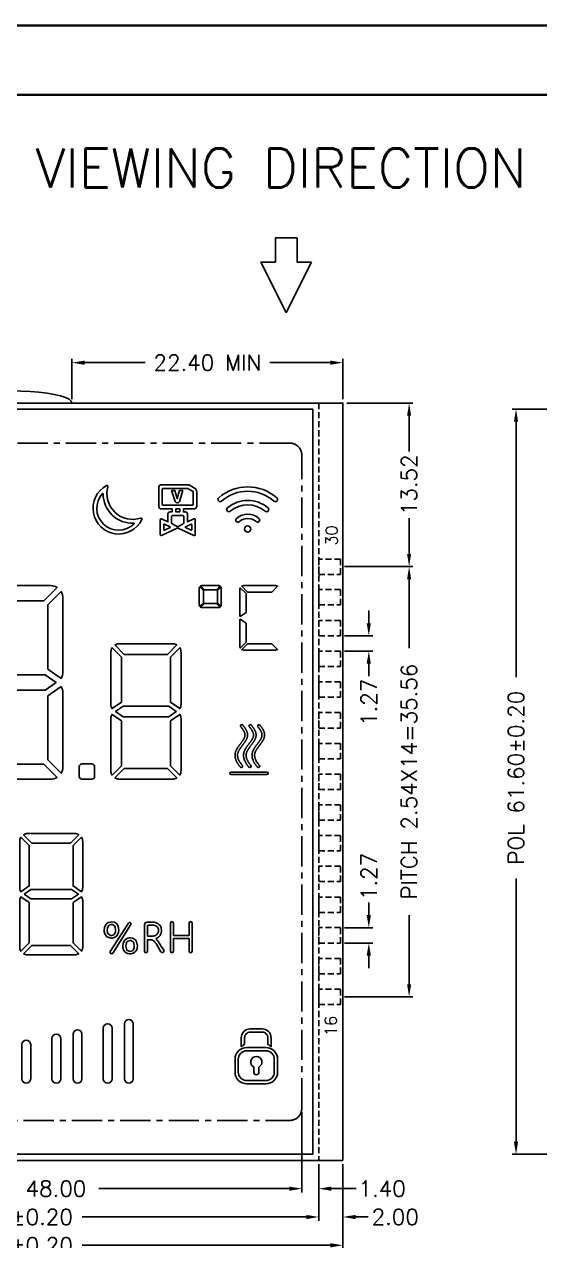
# Model space of a CAD drawing. Header units: millimetres. Extents: x 963 to 1606, y 260 to 429.
# Drawn here: x 1039.5 to 1082.1, y 328.7 to 429.2 of the extents above; entities that cross this region are included whole.
import ezdxf
from ezdxf.enums import TextEntityAlignment as Align

# ---------------------------------------------------------------- set-up
doc = ezdxf.new("R2010")
doc.units = ezdxf.units.MM
doc.header["$LTSCALE"] = 2
for name, pattern in [('CENTER', [2, 1.25, -0.25, 0.25, -0.25]), ('DASHED2', [0.375, 0.25, -0.125]), ('HIDDEN', [0.375, 0.25, -0.125])]:
    doc.linetypes.add(name, pattern=pattern)
for name, color, linetype in [('1', 4, 'Continuous'), ('DIM', 4, 'Continuous'), ('dwg', 7, 'Continuous'), ('title', 7, 'Continuous')]:
    doc.layers.add(name, color=color, linetype=linetype)
doc.styles.add('ROMANS', font='romans.shx')
doc.dimstyles.new('LCDDIM', dxfattribs={"dimtxt": 0.85, "dimasz": 0.68, "dimexe": 0.2125, "dimexo": 0.2125, "dimgap": 0.17, "dimtad": 0, "dimzin": 0, "dimdsep": 46, "dimtxsty": 'ROMANS', "dimcen": 2.5, "dimadec": 0, "dimazin": 0, "dimtfac": 1, "dimtofl": 0, "dimtmove": 0, "dimatfit": 0, "dimfxl": 0, "dimarcsym": 0})

# ---------------------------------------------------------------- blocks, each defined once
blk = doc.blocks.new('*D5')
at = {"layer": 'DEFPOINTS', "color": 0}
for p in [(1011.03, 335.3), (1065.83, 335.3), (1011.03, 328.28)]:
    blk.add_point(p, dxfattribs=at)
at = {"layer": 'DIM', "color": 0, "lineweight": -2}
for p, q in [((1011.03, 334.97), (1011.03, 327.95)), ((1065.83, 334.97), (1065.83, 327.95)), ((1012.07, 328.28), (1032.6, 328.28)), ((1064.79, 328.28), (1044.26, 328.28))]:
    blk.add_line(p, q, dxfattribs=at)
at = {"layer": 'DIM', "color": 0}
for points in [[(1012.07, 328.45), (1012.07, 328.1), (1011.03, 328.28)], [(1064.79, 328.45), (1064.79, 328.1), (1065.83, 328.28)]]:
    blk.add_solid(points, dxfattribs=at)
at = {"layer": 'DIM', "color": 0, "insert": (1038.43, 328.28), "char_height": 1.3, "attachment_point": 5, "style": 'ROMANS'}
blk.add_mtext('54.80%%p0.20', dxfattribs=at)
blk = doc.blocks.new('*D6')
at = {"layer": 'DEFPOINTS', "color": 0}
for p in [(1013.03, 335.3), (1063.83, 335.3), (1013.03, 330.62)]:
    blk.add_point(p, dxfattribs=at)
at = {"layer": 'DIM', "color": 0, "lineweight": -2}
for p, q in [((1013.03, 334.97), (1013.03, 330.29)), ((1063.83, 334.97), (1063.83, 330.29)), ((1014.07, 330.62), (1032.6, 330.62)), ((1062.79, 330.62), (1044.26, 330.62))]:
    blk.add_line(p, q, dxfattribs=at)
at = {"layer": 'DIM', "color": 0}
for points in [[(1014.07, 330.79), (1014.07, 330.44), (1013.03, 330.62)], [(1062.79, 330.79), (1062.79, 330.44), (1063.83, 330.62)]]:
    blk.add_solid(points, dxfattribs=at)
at = {"layer": 'DIM', "color": 0, "insert": (1038.43, 330.62), "char_height": 1.3, "attachment_point": 5, "style": 'ROMANS'}
blk.add_mtext('50.80%%p0.20', dxfattribs=at)
blk = doc.blocks.new('*D7')
at = {"layer": 'DEFPOINTS', "color": 0}
for p in [(1014.43, 339.6), (1062.43, 339.6), (1014.43, 332.96)]:
    blk.add_point(p, dxfattribs=at)
at = {"layer": 'DIM', "color": 0, "lineweight": -2}
for p, q in [((1014.43, 339.27), (1014.43, 332.63)), ((1062.43, 339.27), (1062.43, 332.63)), ((1015.47, 332.96), (1031.2, 332.96)), ((1061.39, 332.96), (1045.65, 332.96))]:
    blk.add_line(p, q, dxfattribs=at)
at = {"layer": 'DIM', "color": 0}
for points in [[(1015.47, 333.13), (1015.47, 332.78), (1014.43, 332.96)], [(1061.39, 333.13), (1061.39, 332.78), (1062.43, 332.96)]]:
    blk.add_solid(points, dxfattribs=at)
at = {"layer": 'DIM', "color": 0, "insert": (1038.43, 332.96), "char_height": 1.3, "attachment_point": 5, "style": 'ROMANS'}
blk.add_mtext('MIN V.A 48.00', dxfattribs=at)
blk = doc.blocks.new('*D16')
at = {"layer": 'DEFPOINTS', "color": 0}
for p in [(1062.43, 339.6), (1063.83, 335.3), (1063.83, 332.96)]:
    blk.add_point(p, dxfattribs=at)
at = {"layer": 'DIM', "color": 0, "lineweight": -2}
for p, q in [((1062.43, 339.27), (1062.43, 332.63)), ((1063.83, 334.97), (1063.83, 332.63)), ((1061.39, 332.96), (1060.35, 332.96)), ((1064.87, 332.96), (1066.92, 332.96))]:
    blk.add_line(p, q, dxfattribs=at)
at = {"layer": 'DIM', "color": 0}
for points in [[(1061.39, 333.13), (1061.39, 332.78), (1062.43, 332.96)], [(1064.87, 333.13), (1064.87, 332.78), (1063.83, 332.96)]]:
    blk.add_solid(points, dxfattribs=at)
at = {"layer": 'DIM', "color": 0, "insert": (1069.07, 332.96), "char_height": 1.3, "attachment_point": 5, "style": 'ROMANS'}
blk.add_mtext('1.40', dxfattribs=at)
blk = doc.blocks.new('*D17')
at = {"layer": 'DEFPOINTS', "color": 0}
for p in [(1033.43, 401.24), (1033.43, 397.9), (1043.43, 397.9)]:
    blk.add_point(p, dxfattribs=at)
at = {"layer": 'DIM', "color": 0, "lineweight": -2}
for p, q in [((1032.39, 401.24), (1031.35, 401.24)), ((1033.43, 398.22), (1033.43, 401.56)), ((1043.43, 398.22), (1043.43, 401.56)), ((1044.47, 401.24), (1045.51, 401.24))]:
    blk.add_line(p, q, dxfattribs=at)
at = {"layer": 'DIM', "color": 0}
for points in [[(1032.39, 401.41), (1032.39, 401.06), (1033.43, 401.24)], [(1044.47, 401.41), (1044.47, 401.06), (1043.43, 401.24)]]:
    blk.add_solid(points, dxfattribs=at)
at = {"layer": 'DIM', "color": 0, "insert": (1025.95, 401.24), "char_height": 1.3, "attachment_point": 5, "style": 'ROMANS'}
blk.add_mtext('MAX 10.00', dxfattribs=at)
blk = doc.blocks.new('*D22')
at = {"layer": 'DEFPOINTS', "color": 0}
for p in [(1065.63, 378.66), (1065.63, 377.39), (1067.97, 377.39)]:
    blk.add_point(p, dxfattribs=at)
at = {"layer": 'DIM', "color": 0, "lineweight": -2}
for p, q in [((1067.97, 379.7), (1067.97, 380.74)), ((1065.95, 378.66), (1068.29, 378.66)), ((1065.95, 377.39), (1068.29, 377.39)), ((1067.97, 376.35), (1067.97, 375.31))]:
    blk.add_line(p, q, dxfattribs=at)
at = {"layer": 'DIM', "color": 0}
for points in [[(1067.79, 379.7), (1068.14, 379.7), (1067.97, 378.66)], [(1067.79, 376.35), (1068.14, 376.35), (1067.97, 377.39)]]:
    blk.add_solid(points, dxfattribs=at)
at = {"layer": 'DIM', "color": 0, "insert": (1067.97, 373.16), "char_height": 1.3, "attachment_point": 5, "rotation": 90, "style": 'ROMANS'}
blk.add_mtext('1.27', dxfattribs=at)
blk = doc.blocks.new('*D23')
at = {"layer": 'DEFPOINTS', "color": 0}
for p in [(1065.63, 384.38), (1071.3, 384.38), (1065.63, 348.82)]:
    blk.add_point(p, dxfattribs=at)
at = {"layer": 'DIM', "color": 0, "lineweight": -2}
for p, q in [((1065.95, 384.38), (1071.62, 384.38)), ((1071.3, 383.34), (1071.3, 377.63)), ((1071.3, 349.86), (1071.3, 355.57)), ((1065.95, 348.82), (1071.62, 348.82))]:
    blk.add_line(p, q, dxfattribs=at)
at = {"layer": 'DIM', "color": 0}
for points in [[(1071.13, 383.34), (1071.47, 383.34), (1071.3, 384.38)], [(1071.13, 349.86), (1071.47, 349.86), (1071.3, 348.82)]]:
    blk.add_solid(points, dxfattribs=at)
at = {"layer": 'DIM', "color": 0, "insert": (1071.3, 366.6), "char_height": 1.3, "attachment_point": 5, "rotation": 90, "style": 'ROMANS'}
blk.add_mtext('PITCH 2.54X14=35.56', dxfattribs=at)
blk = doc.blocks.new('*D13')
at = {"layer": 'DEFPOINTS', "color": 0}
for p in [(1065.63, 354.53), (1067.97, 354.53), (1065.63, 353.26)]:
    blk.add_point(p, dxfattribs=at)
at = {"layer": 'DIM', "color": 0, "lineweight": -2}
for p, q in [((1067.97, 355.57), (1067.97, 356.61)), ((1065.95, 354.53), (1068.29, 354.53)), ((1065.95, 353.26), (1068.29, 353.26)), ((1067.97, 352.22), (1067.97, 351.18))]:
    blk.add_line(p, q, dxfattribs=at)
at = {"layer": 'DIM', "color": 0}
for points in [[(1067.79, 355.57), (1068.14, 355.57), (1067.97, 354.53)], [(1067.79, 352.22), (1068.14, 352.22), (1067.97, 353.26)]]:
    blk.add_solid(points, dxfattribs=at)
at = {"layer": 'DIM', "color": 0, "insert": (1067.97, 358.76), "char_height": 1.3, "attachment_point": 5, "rotation": 90, "style": 'ROMANS'}
blk.add_mtext('1.27', dxfattribs=at)
blk = doc.blocks.new('*D14')
at = {"layer": 'DEFPOINTS', "color": 0}
for p in [(1065.83, 401.24), (1043.43, 397.9), (1065.83, 397.9)]:
    blk.add_point(p, dxfattribs=at)
at = {"layer": 'DIM', "color": 0, "lineweight": -2}
for p, q in [((1043.43, 398.22), (1043.43, 401.56)), ((1044.47, 401.24), (1049.48, 401.24)), ((1064.79, 401.24), (1059.78, 401.24)), ((1065.83, 398.22), (1065.83, 401.56))]:
    blk.add_line(p, q, dxfattribs=at)
at = {"layer": 'DIM', "color": 0}
for points in [[(1044.47, 401.41), (1044.47, 401.06), (1043.43, 401.24)], [(1064.79, 401.41), (1064.79, 401.06), (1065.83, 401.24)]]:
    blk.add_solid(points, dxfattribs=at)
at = {"layer": 'DIM', "color": 0, "insert": (1054.63, 401.24), "char_height": 1.3, "attachment_point": 5, "style": 'ROMANS'}
blk.add_mtext('22.40 MIN', dxfattribs=at)
blk = doc.blocks.new('*D15')
at = {"layer": 'DEFPOINTS', "color": 0}
for p in [(1065.83, 397.9), (1071.3, 397.9), (1065.63, 384.38)]:
    blk.add_point(p, dxfattribs=at)
at = {"layer": 'DIM', "color": 0, "lineweight": -2}
for p, q in [((1066.15, 397.9), (1071.62, 397.9)), ((1071.3, 396.86), (1071.3, 393.9)), ((1071.3, 385.42), (1071.3, 388.37)), ((1065.95, 384.38), (1071.62, 384.38))]:
    blk.add_line(p, q, dxfattribs=at)
at = {"layer": 'DIM', "color": 0}
for points in [[(1071.13, 396.86), (1071.47, 396.86), (1071.3, 397.9)], [(1071.13, 385.42), (1071.47, 385.42), (1071.3, 384.38)]]:
    blk.add_solid(points, dxfattribs=at)
at = {"layer": 'DIM', "color": 0, "insert": (1071.3, 391.14), "char_height": 1.3, "attachment_point": 5, "rotation": 90, "style": 'ROMANS'}
blk.add_mtext('13.52', dxfattribs=at)
blk = doc.blocks.new('*D24')
at = {"layer": 'DEFPOINTS', "color": 0}
for p in [(1080.14, 397.4), (1086.39, 397.4), (1086.39, 335.8)]:
    blk.add_point(p, dxfattribs=at)
at = {"layer": 'DIM', "color": 0, "lineweight": -2}
for p, q in [((1086.06, 397.4), (1079.81, 397.4)), ((1080.14, 396.36), (1080.14, 375.23)), ((1080.14, 336.84), (1080.14, 358.61)), ((1086.06, 335.8), (1079.81, 335.8))]:
    blk.add_line(p, q, dxfattribs=at)
at = {"layer": 'DIM', "color": 0}
for points in [[(1079.96, 396.36), (1080.31, 396.36), (1080.14, 397.4)], [(1079.96, 336.84), (1080.31, 336.84), (1080.14, 335.8)]]:
    blk.add_solid(points, dxfattribs=at)
at = {"layer": 'DIM', "color": 0, "insert": (1080.14, 366.92), "char_height": 1.3, "attachment_point": 5, "rotation": 90, "style": 'ROMANS'}
blk.add_mtext('POL 61.60%%P0.20', dxfattribs=at)
blk = doc.blocks.new('SIGN-C')
at = {"layer": '1', "color": 4, "const_width": 0.238}
blk.add_lwpolyline([(0, 0), (0, 210), (297, 210), (297, 0)], close=True, dxfattribs=at)
at = {"layer": 'title', "const_width": 0.238}
blk.add_lwpolyline([(7.14, 7.14), (7.14, 202.86), (289.86, 202.86), (289.86, 7.14)], close=True, dxfattribs=at)
blk = doc.blocks.new('SPC')
at = {"layer": 'dwg'}
for points in [[(35.38, 55.69, 0.66148), (35.27, 55.78, 1.37923), (38.19, 52.98, 0.66148), (38.09, 53.09, -0.601431)], [(42.72, 54.08, -0.414214), (42.49, 53.85), (41.61, 53.85), (41.61, 53.6), (41.79, 53.6, -0.414214), (41.95, 53.44), (41.95, 52.78), (42.48, 53.03, -0.551425), (42.6, 52.96), (42.6, 51.72, -0.551425), (42.48, 51.65), (41.18, 52.27, 0.22622), (41.11, 52.27), (39.81, 51.65, -0.551425), (39.7, 51.72), (39.7, 52.96, -0.551425), (39.81, 53.03), (40.34, 52.78), (40.34, 53.44, -0.414214), (40.51, 53.6), (40.68, 53.6), (40.68, 53.85), (39.8, 53.85, -0.414214), (39.57, 54.08), (39.57, 55.62, -0.414214), (39.8, 55.85), (42, 55.85, -0.131652), (42.09, 55.83), (42.53, 55.57, -0.267949), (42.72, 55.24)], [(42.38, 55.31), (41.99, 55.54, 0.131652), (41.95, 55.55), (39.95, 55.55, 0.414214), (39.87, 55.47), (39.87, 54.23, 0.414214), (39.95, 54.15), (42.34, 54.15, 0.414214), (42.42, 54.23), (42.42, 55.24, 0.267949)], [(40.64, 55.37), (40.94, 54.47, 0.72864), (41.28, 54.47), (41.56, 55.37), (41.3, 55.37), (41.1, 54.71), (40.91, 55.37)], [(44.76, 54.5, -0.37367), (49.1, 54.5, 1), (49.34, 54.77, 0.37367), (44.53, 54.77, 1)], [(37.54, 52.61, 0.684716), (37.52, 52.66, -0.422969), (34.98, 55.1, 0.684716), (34.92, 55.12, 0.969973)], [(45.49, 53.66, -0.37367), (48.37, 53.66, 1), (48.61, 53.93, 0.37367), (45.26, 53.93, 1)], [(41.65, 53.23, 0.414214), (41.57, 53.31), (40.72, 53.31, 0.414214), (40.64, 53.23), (40.64, 52.69, 0.289137), (40.69, 52.62), (41.11, 52.41, 0.22622), (41.18, 52.41), (41.6, 52.62, 0.289137), (41.65, 52.69)], [(40.98, 53.82), (40.98, 53.63, 0.414214), (41.01, 53.6), (41.28, 53.6, 0.414214), (41.31, 53.63), (41.31, 53.82, 0.414214), (41.28, 53.85), (41.01, 53.85, 0.414214)], [(47.63, 52.8, 1), (47.86, 53.07, 0.37367), (46.01, 53.07, 1), (46.24, 52.8, -0.37367)], [(40.04, 52.6, 0.551639), (39.99, 52.57), (39.99, 52.12, 0.551425), (40.04, 52.09), (40.51, 52.32, 0.630799), (40.51, 52.37)], [(42.25, 52.59, -0.551943), (42.3, 52.57), (42.3, 52.12, -0.551425), (42.25, 52.09), (41.78, 52.32, -0.630473), (41.78, 52.37)], [(30.64, 47.51), (24.39, 47.51, 0.136063), (23.86, 47.36), (24.96, 46.26), (30.07, 46.26), (31.17, 47.36, 0.136063)], [(42.93, 45.91, 0.139094), (42.97, 45.8), (43.27, 46.1), (43.27, 47.1), (42.97, 47.4, 0.139094), (42.93, 47.28)], [(43.35, 47.17), (43.04, 47.48, -0.136063), (43.16, 47.51), (44.53, 47.51, -0.136063), (44.65, 47.48), (44.34, 47.17)], [(44.42, 46.1), (44.72, 45.8, 0.139094), (44.75, 45.91), (44.75, 47.28, 0.139094), (44.72, 47.4), (44.42, 47.1)], [(46.32, 47.34, 0.139094), (46.27, 47.15), (46.27, 45.15, 0.139094), (46.32, 44.96), (46.79, 45.3), (46.79, 46.86)], [(46.62, 47.51, 0.136063), (46.44, 47.46), (46.91, 46.98), (48.92, 46.98), (49.4, 47.46, 0.136063), (49.22, 47.51)], [(30.41, 40.61), (31.51, 39.84, 0.139094), (31.66, 40.38), (31.66, 46.48, 0.139094), (31.51, 47.02), (30.41, 45.92)], [(43.35, 46.03), (43.04, 45.72, 0.136063), (43.16, 45.69), (44.53, 45.69, 0.136063), (44.65, 45.72), (44.34, 46.03)], [(46.79, 44.4), (46.32, 44.73, 0.139094), (46.27, 44.55), (46.27, 42.54, 0.139094), (46.32, 42.35), (46.79, 42.83)], [(36.49, 41.59), (36.49, 37.88), (35.72, 37.34, -0.139094), (35.61, 37.72), (35.61, 41.99, -0.139094), (35.72, 42.37)], [(36.33, 42.71, 0.136063), (35.96, 42.61), (36.73, 41.83), (40.31, 41.83), (41.07, 42.61, 0.136063), (40.7, 42.71)], [(41.42, 41.99, 0.139094), (41.32, 42.37), (40.55, 41.59), (40.55, 37.88), (41.32, 37.34, 0.139094), (41.42, 37.72)], [(46.62, 42.18, -0.136063), (46.44, 42.23), (46.91, 42.71), (48.92, 42.71), (49.4, 42.23, -0.136063), (49.22, 42.18)], [(31.51, 39.17), (30.41, 38.4), (30.41, 33.1), (31.51, 32, 0.139094), (31.66, 32.54), (31.66, 38.64, 0.139094)], [(35.72, 31.85), (36.49, 32.62), (36.49, 36.33), (35.72, 36.87, 0.139094), (35.61, 36.5), (35.61, 32.23, 0.139094)], [(41.42, 36.5), (41.42, 32.23, -0.139094), (41.32, 31.85), (40.55, 32.62), (40.55, 36.33), (41.32, 36.87, -0.139094)], [(46.92, 35.12), (46.91, 35.09), (46.91, 35.06), (46.91, 35.03), (46.9, 35), (46.89, 34.97), (46.88, 34.94), (46.87, 34.91), (46.86, 34.88), (46.85, 34.85), (46.84, 34.82), (46.82, 34.8), (46.81, 34.77), (46.8, 34.74), (46.78, 34.71), (46.76, 34.69), (46.75, 34.66), (46.73, 34.64), (46.72, 34.61), (46.7, 34.58), (46.68, 34.56), (46.66, 34.53), (46.65, 34.51), (46.63, 34.48), (46.61, 34.46), (46.59, 34.43), (46.57, 34.41), (46.55, 34.38), (46.54, 34.36), (46.52, 34.34), (46.5, 34.31), (46.48, 34.29), (46.46, 34.26), (46.44, 34.24), (46.43, 34.21), (46.41, 34.19), (46.39, 34.16), (46.37, 34.14), (46.35, 34.11), (46.34, 34.09), (46.32, 34.06), (46.3, 34.04), (46.28, 34.01), (46.27, 33.99), (46.25, 33.96), (46.23, 33.93), (46.22, 33.91), (46.2, 33.88), (46.19, 33.85), (46.18, 33.82), (46.16, 33.8), (46.15, 33.77), (46.14, 33.74), (46.13, 33.71), (46.12, 33.68), (46.11, 33.65), (46.1, 33.62), (46.1, 33.59), (46.09, 33.56), (46.09, 33.53), (46.09, 33.5), (46.09, 33.47), (46.09, 33.44), (46.09, 33.41), (46.1, 33.38), (46.1, 33.35), (46.11, 33.32), (46.11, 33.29), (46.12, 33.26), (46.13, 33.23), (46.14, 33.2), (46.15, 33.17), (46.16, 33.14), (46.18, 33.11), (46.19, 33.09), (46.2, 33.06), (46.22, 33.03), (46.23, 33), (46.25, 32.98), (46.26, 32.95), (46.28, 32.93), (46.3, 32.9), (46.31, 32.87), (46.33, 32.85), (46.35, 32.82), (46.37, 32.8), (46.39, 32.77), (46.4, 32.75), (46.42, 32.72), (46.44, 32.7), (46.46, 32.68), (46.48, 32.65), (46.49, 32.64, -1), (46.33, 32.51), (46.32, 32.52), (46.3, 32.54), (46.27, 32.57), (46.25, 32.59), (46.23, 32.62), (46.21, 32.65), (46.2, 32.67), (46.18, 32.7), (46.16, 32.73), (46.14, 32.75), (46.12, 32.78), (46.1, 32.81), (46.08, 32.84), (46.06, 32.87), (46.05, 32.9), (46.03, 32.93), (46.01, 32.96), (46, 32.99), (45.98, 33.03), (45.97, 33.06), (45.95, 33.09), (45.94, 33.13), (45.93, 33.16), (45.92, 33.2), (45.91, 33.23), (45.9, 33.27), (45.89, 33.31), (45.89, 33.35), (45.88, 33.39), (45.88, 33.43), (45.88, 33.47), (45.88, 33.51), (45.88, 33.55), (45.88, 33.59), (45.89, 33.63), (45.9, 33.67), (45.9, 33.71), (45.92, 33.74), (45.93, 33.78), (45.94, 33.82), (45.95, 33.85), (45.97, 33.88), (45.98, 33.92), (46, 33.95), (46.02, 33.98), (46.03, 34.01), (46.05, 34.04), (46.07, 34.07), (46.09, 34.1), (46.1, 34.13), (46.12, 34.16), (46.14, 34.18), (46.16, 34.21), (46.18, 34.24), (46.2, 34.26), (46.22, 34.29), (46.24, 34.31), (46.25, 34.34), (46.27, 34.36), (46.29, 34.39), (46.31, 34.41), (46.33, 34.44), (46.35, 34.46), (46.37, 34.49), (46.38, 34.51), (46.4, 34.54), (46.42, 34.56), (46.44, 34.58), (46.45, 34.61), (46.47, 34.63), (46.49, 34.66), (46.51, 34.68), (46.52, 34.7), (46.54, 34.73), (46.55, 34.75), (46.57, 34.77), (46.58, 34.8), (46.6, 34.82), (46.61, 34.84), (46.62, 34.87), (46.63, 34.89), (46.64, 34.91), (46.65, 34.94), (46.66, 34.96), (46.67, 34.98), (46.68, 35), (46.69, 35.02), (46.69, 35.05), (46.7, 35.07), (46.7, 35.09), (46.7, 35.11), (46.7, 35.13), (46.7, 35.15), (46.7, 35.17), (46.7, 35.19), (46.7, 35.21), (46.7, 35.24), (46.69, 35.26), (46.69, 35.28), (46.68, 35.3), (46.68, 35.33), (46.67, 35.35), (46.66, 35.37), (46.65, 35.4), (46.64, 35.42), (46.63, 35.44), (46.62, 35.47), (46.61, 35.49), (46.59, 35.51), (46.58, 35.54), (46.57, 35.56), (46.55, 35.58), (46.54, 35.61), (46.52, 35.63), (46.51, 35.65), (46.49, 35.68), (46.47, 35.7), (46.46, 35.72), (46.44, 35.74), (46.42, 35.77), (46.41, 35.79), (46.39, 35.81), (46.37, 35.83), (46.36, 35.85, -1), (46.52, 35.98), (46.53, 35.97), (46.55, 35.95), (46.57, 35.92), (46.59, 35.9), (46.61, 35.87), (46.63, 35.85), (46.65, 35.82), (46.67, 35.8), (46.68, 35.77), (46.7, 35.75), (46.72, 35.72), (46.73, 35.7), (46.75, 35.67), (46.76, 35.64), (46.78, 35.62), (46.79, 35.59), (46.81, 35.56), (46.82, 35.53), (46.83, 35.51), (46.85, 35.48), (46.86, 35.45), (46.87, 35.42), (46.88, 35.39), (46.89, 35.36), (46.9, 35.33), (46.9, 35.3), (46.91, 35.27), (46.91, 35.24), (46.92, 35.21), (46.92, 35.18), (46.92, 35.15)], [(47.39, 35.77), (47.37, 35.8), (47.35, 35.82), (47.34, 35.85), (47.32, 35.87), (47.3, 35.9), (47.28, 35.92), (47.26, 35.95), (47.24, 35.97), (47.23, 35.98, 1), (47.06, 35.85), (47.08, 35.83), (47.09, 35.81), (47.11, 35.79), (47.13, 35.77), (47.15, 35.74), (47.16, 35.72), (47.18, 35.7), (47.2, 35.68), (47.21, 35.65), (47.23, 35.63), (47.24, 35.61), (47.26, 35.58), (47.27, 35.56), (47.29, 35.54), (47.3, 35.51), (47.31, 35.49), (47.33, 35.47), (47.34, 35.44), (47.35, 35.42), (47.36, 35.4), (47.37, 35.37), (47.37, 35.35), (47.38, 35.33), (47.39, 35.3), (47.4, 35.28), (47.4, 35.26), (47.4, 35.24), (47.41, 35.21), (47.41, 35.19), (47.41, 35.17), (47.41, 35.15), (47.41, 35.13), (47.41, 35.11), (47.41, 35.09), (47.4, 35.07), (47.4, 35.05), (47.39, 35.02), (47.39, 35), (47.38, 34.98), (47.37, 34.96), (47.36, 34.94), (47.35, 34.91), (47.34, 34.89), (47.33, 34.87), (47.32, 34.84), (47.3, 34.82), (47.29, 34.8), (47.27, 34.77), (47.26, 34.75), (47.24, 34.73), (47.23, 34.7), (47.21, 34.68), (47.2, 34.66), (47.18, 34.63), (47.16, 34.61), (47.14, 34.58), (47.13, 34.56), (47.11, 34.54), (47.09, 34.51), (47.07, 34.49), (47.05, 34.46), (47.04, 34.44), (47.02, 34.41), (47, 34.39), (46.98, 34.36), (46.96, 34.34), (46.94, 34.31), (46.92, 34.29), (46.9, 34.26), (46.89, 34.24), (46.87, 34.21), (46.85, 34.18), (46.83, 34.16), (46.81, 34.13), (46.79, 34.1), (46.78, 34.07), (46.76, 34.04), (46.74, 34.01), (46.72, 33.98), (46.71, 33.95), (46.69, 33.92), (46.68, 33.88), (46.66, 33.85), (46.65, 33.82), (46.63, 33.78), (46.62, 33.74), (46.61, 33.71), (46.6, 33.67), (46.6, 33.63), (46.59, 33.59), (46.59, 33.55), (46.58, 33.51), (46.58, 33.47), (46.58, 33.43), (46.59, 33.39), (46.59, 33.35), (46.6, 33.31), (46.61, 33.27), (46.62, 33.23), (46.63, 33.2), (46.64, 33.16), (46.65, 33.13), (46.66, 33.09), (46.68, 33.06), (46.69, 33.03), (46.71, 32.99), (46.72, 32.96), (46.74, 32.93), (46.75, 32.9), (46.77, 32.87), (46.79, 32.84), (46.81, 32.81), (46.83, 32.78), (46.84, 32.75), (46.86, 32.73), (46.88, 32.7), (46.9, 32.67), (46.92, 32.65), (46.94, 32.62), (46.96, 32.59), (46.98, 32.57), (47, 32.54), (47.02, 32.52), (47.03, 32.51, 1), (47.2, 32.64), (47.19, 32.65), (47.17, 32.68), (47.15, 32.7), (47.13, 32.72), (47.11, 32.75), (47.09, 32.77), (47.07, 32.8), (47.06, 32.82), (47.04, 32.85), (47.02, 32.87), (47, 32.9), (46.99, 32.93), (46.97, 32.95), (46.96, 32.98), (46.94, 33), (46.93, 33.03), (46.91, 33.06), (46.9, 33.09), (46.88, 33.11), (46.87, 33.14), (46.86, 33.17), (46.85, 33.2), (46.84, 33.23), (46.83, 33.26), (46.82, 33.29), (46.81, 33.32), (46.81, 33.35), (46.8, 33.38), (46.8, 33.41), (46.8, 33.44), (46.8, 33.47), (46.8, 33.5), (46.8, 33.53), (46.8, 33.56), (46.81, 33.59), (46.81, 33.62), (46.82, 33.65), (46.83, 33.68), (46.84, 33.71), (46.85, 33.74), (46.86, 33.77), (46.87, 33.8), (46.88, 33.82), (46.9, 33.85), (46.91, 33.88), (46.93, 33.91), (46.94, 33.93), (46.96, 33.96), (46.97, 33.99), (46.99, 34.01), (47.01, 34.04), (47.02, 34.06), (47.04, 34.09), (47.06, 34.11), (47.08, 34.14), (47.1, 34.16), (47.11, 34.19), (47.13, 34.21), (47.15, 34.24), (47.17, 34.26), (47.19, 34.29), (47.21, 34.31), (47.22, 34.34), (47.24, 34.36), (47.26, 34.38), (47.28, 34.41), (47.3, 34.43), (47.32, 34.46), (47.33, 34.48), (47.35, 34.51), (47.37, 34.53), (47.39, 34.56), (47.41, 34.58), (47.42, 34.61), (47.44, 34.64), (47.46, 34.66), (47.47, 34.69), (47.49, 34.71), (47.5, 34.74), (47.52, 34.77), (47.53, 34.8), (47.54, 34.82), (47.56, 34.85), (47.57, 34.88), (47.58, 34.91), (47.59, 34.94), (47.6, 34.97), (47.61, 35), (47.61, 35.03), (47.62, 35.06), (47.62, 35.09), (47.62, 35.12), (47.62, 35.15), (47.62, 35.18), (47.62, 35.21), (47.62, 35.24), (47.61, 35.27), (47.61, 35.3), (47.6, 35.33), (47.59, 35.36), (47.59, 35.39), (47.58, 35.42), (47.57, 35.45), (47.55, 35.48), (47.54, 35.51), (47.53, 35.53), (47.52, 35.56), (47.5, 35.59), (47.49, 35.62), (47.47, 35.64), (47.46, 35.67), (47.44, 35.7), (47.42, 35.72), (47.41, 35.75)], [(47.83, 35.77), (47.82, 35.79), (47.8, 35.81), (47.78, 35.83), (47.77, 35.85, -1), (47.93, 35.98), (47.95, 35.97), (47.96, 35.95), (47.98, 35.92), (48, 35.9), (48.02, 35.87), (48.04, 35.85), (48.06, 35.82), (48.08, 35.8), (48.09, 35.77), (48.11, 35.75), (48.13, 35.72), (48.14, 35.7), (48.16, 35.67), (48.18, 35.64), (48.19, 35.62), (48.21, 35.59), (48.22, 35.56), (48.23, 35.53), (48.25, 35.51), (48.26, 35.48), (48.27, 35.45), (48.28, 35.42), (48.29, 35.39), (48.3, 35.36), (48.31, 35.33), (48.31, 35.3), (48.32, 35.27), (48.32, 35.24), (48.33, 35.21), (48.33, 35.18), (48.33, 35.15), (48.33, 35.12), (48.32, 35.09), (48.32, 35.06), (48.32, 35.03), (48.31, 35), (48.3, 34.97), (48.29, 34.94), (48.28, 34.91), (48.27, 34.88), (48.26, 34.85), (48.25, 34.82), (48.23, 34.8), (48.22, 34.77), (48.21, 34.74), (48.19, 34.71), (48.17, 34.69), (48.16, 34.66), (48.14, 34.64), (48.13, 34.61), (48.11, 34.58), (48.09, 34.56), (48.07, 34.53), (48.06, 34.51), (48.04, 34.48), (48.02, 34.46), (48, 34.43), (47.98, 34.41), (47.96, 34.38), (47.95, 34.36), (47.93, 34.34), (47.91, 34.31), (47.89, 34.29), (47.87, 34.26), (47.85, 34.24), (47.84, 34.21), (47.82, 34.19), (47.8, 34.16), (47.78, 34.14), (47.76, 34.11), (47.75, 34.09), (47.73, 34.06), (47.71, 34.04), (47.69, 34.01), (47.68, 33.99), (47.66, 33.96), (47.65, 33.93), (47.63, 33.91), (47.61, 33.88), (47.6, 33.85), (47.59, 33.82), (47.57, 33.8), (47.56, 33.77), (47.55, 33.74), (47.54, 33.71), (47.53, 33.68), (47.52, 33.65), (47.51, 33.62), (47.51, 33.59), (47.5, 33.56), (47.5, 33.53), (47.5, 33.5), (47.5, 33.47), (47.5, 33.44), (47.5, 33.41), (47.51, 33.38), (47.51, 33.35), (47.52, 33.32), (47.53, 33.29), (47.53, 33.26), (47.54, 33.23), (47.55, 33.2), (47.56, 33.17), (47.58, 33.14), (47.59, 33.11), (47.6, 33.09), (47.61, 33.06), (47.63, 33.03), (47.64, 33), (47.66, 32.98), (47.67, 32.95), (47.69, 32.93), (47.71, 32.9), (47.72, 32.87), (47.74, 32.85), (47.76, 32.82), (47.78, 32.8), (47.8, 32.77), (47.81, 32.75), (47.83, 32.72), (47.85, 32.7), (47.87, 32.68), (47.89, 32.65), (47.9, 32.64, -1), (47.74, 32.51), (47.73, 32.52), (47.71, 32.54), (47.69, 32.57), (47.67, 32.59), (47.65, 32.62), (47.63, 32.65), (47.61, 32.67), (47.59, 32.7), (47.57, 32.73), (47.55, 32.75), (47.53, 32.78), (47.51, 32.81), (47.49, 32.84), (47.48, 32.87), (47.46, 32.9), (47.44, 32.93), (47.42, 32.96), (47.41, 32.99), (47.39, 33.03), (47.38, 33.06), (47.37, 33.09), (47.35, 33.13), (47.34, 33.16), (47.33, 33.2), (47.32, 33.23), (47.31, 33.27), (47.3, 33.31), (47.3, 33.35), (47.29, 33.39), (47.29, 33.43), (47.29, 33.47), (47.29, 33.51), (47.29, 33.55), (47.29, 33.59), (47.3, 33.63), (47.31, 33.67), (47.32, 33.71), (47.33, 33.74), (47.34, 33.78), (47.35, 33.82), (47.36, 33.85), (47.38, 33.88), (47.39, 33.92), (47.41, 33.95), (47.43, 33.98), (47.44, 34.01), (47.46, 34.04), (47.48, 34.07), (47.5, 34.1), (47.52, 34.13), (47.53, 34.16), (47.55, 34.18), (47.57, 34.21), (47.59, 34.24), (47.61, 34.26), (47.63, 34.29), (47.65, 34.31), (47.66, 34.34), (47.68, 34.36), (47.7, 34.39), (47.72, 34.41), (47.74, 34.44), (47.76, 34.46), (47.78, 34.49), (47.79, 34.51), (47.81, 34.54), (47.83, 34.56), (47.85, 34.58), (47.87, 34.61), (47.88, 34.63), (47.9, 34.66), (47.92, 34.68), (47.93, 34.7), (47.95, 34.73), (47.96, 34.75), (47.98, 34.77), (47.99, 34.8), (48.01, 34.82), (48.02, 34.84), (48.03, 34.87), (48.04, 34.89), (48.05, 34.91), (48.06, 34.94), (48.07, 34.96), (48.08, 34.98), (48.09, 35), (48.1, 35.02), (48.1, 35.05), (48.11, 35.07), (48.11, 35.09), (48.11, 35.11), (48.11, 35.13), (48.11, 35.15), (48.11, 35.17), (48.11, 35.19), (48.11, 35.21), (48.11, 35.24), (48.1, 35.26), (48.1, 35.28), (48.09, 35.3), (48.09, 35.33), (48.08, 35.35), (48.07, 35.37), (48.06, 35.4), (48.05, 35.42), (48.04, 35.44), (48.03, 35.47), (48.02, 35.49), (48, 35.51), (47.99, 35.54), (47.98, 35.56), (47.96, 35.58), (47.95, 35.61), (47.93, 35.63), (47.92, 35.65), (47.9, 35.68), (47.88, 35.7), (47.87, 35.72), (47.85, 35.74)], [(30.64, 31.51), (24.39, 31.51, -0.136063), (23.86, 31.65), (24.96, 32.76), (30.07, 32.76), (31.17, 31.65, -0.136063)], [(33.01, 31.73, 0.414214), (33.23, 31.51), (34.05, 31.51, 0.414214), (34.27, 31.73), (34.27, 32.55, 0.414214), (34.05, 32.77), (33.23, 32.77, 0.414214), (33.01, 32.55)], [(36.33, 31.51, -0.136063), (35.96, 31.61), (36.73, 32.38), (40.31, 32.38), (41.07, 31.61, -0.136063), (40.7, 31.51)], [(48.52, 31.89, 1), (48.52, 32.1), (45.56, 32.1, 1), (45.56, 31.89)], [(28.08, 22.55), (28.08, 26.37, -0.139094), (28.18, 26.71), (28.87, 26.02), (28.87, 22.69), (28.18, 22.21, -0.139094)], [(28.4, 26.92), (29.08, 26.23), (32.29, 26.23), (32.97, 26.92, 0.136063), (32.64, 27.02), (28.73, 27.02, 0.136063)], [(33.29, 22.55), (33.29, 26.37, 0.139094), (33.19, 26.71), (32.5, 26.02), (32.5, 22.69), (33.19, 22.21, 0.139094)], [(28.08, 21.45), (28.08, 17.63, 0.139094), (28.18, 17.29), (28.87, 17.98), (28.87, 21.31), (28.18, 21.79, 0.139094)], [(33.29, 21.45), (33.29, 17.63, -0.139094), (33.19, 17.29), (32.5, 17.98), (32.5, 21.31), (33.19, 21.79, -0.139094)], [(35.57, 17.26, 1), (35.77, 17.13), (37.27, 19.49, 1), (37.08, 19.61)], [(39.34, 18.33, -0.066458), (39.51, 18.13, -0.00191), (39.59, 18.01, 0.005682), (39.99, 17.37, -1), (39.76, 17.24), (39.38, 17.87, 0.032995), (39.25, 18.07, 0.017246), (39.21, 18.11, 0.18733), (38.94, 18.24, 0.015422), (38.89, 18.24), (38.65, 18.24), (38.65, 17.29, -1), (38.4, 17.29), (38.4, 19.47, -0.414214), (38.62, 19.69), (39.05, 19.69, -0.030536), (39.23, 19.68, -0.204243), (39.69, 19.41, -0.106049), (39.79, 19.18, -0.141384), (39.75, 18.73, -0.226669)], [(39.26, 19.42, 0.060864), (39.09, 19.44), (39.05, 19.44), (38.71, 19.44, 0.414214), (38.65, 19.38), (38.65, 18.54), (39.04, 18.54), (39.09, 18.54), (39.11, 18.54, 0.057528), (39.26, 18.57, 0.10908), (39.41, 18.67, 0.114485), (39.52, 18.84, 0.083359), (39.55, 19.02, 0.127561), (39.51, 19.23, 0.090419), (39.42, 19.33, 0.107795)], [(40.79, 19.61, 1), (40.54, 19.61), (40.54, 17.29, 1), (40.79, 17.29), (40.79, 18.34), (42.09, 18.34), (42.09, 17.29, 1), (42.34, 17.29), (42.34, 19.61, 1), (42.09, 19.61), (42.09, 18.59), (40.79, 18.59)], [(28.4, 17.08), (29.08, 17.77), (32.29, 17.77), (32.97, 17.08, -0.136063), (32.64, 16.98), (28.73, 16.98, -0.136063)], [(34.99, 10.93), (34.99, 6.75, 1), (35.72, 6.75), (35.72, 10.93, 1)], [(36.74, 11.29), (36.74, 6.75, 1), (37.47, 6.75), (37.47, 11.29, 1)], [(30.75, 6.75), (30.75, 10.07, -1), (31.48, 10.07), (31.48, 6.75, -1)], [(33.23, 6.75), (33.23, 10.43, 1), (32.5, 10.43), (32.5, 6.75, 1)], [(46.4, 10.13), (46.4, 9.4, -0.040796), (46.67, 9.58), (46.67, 10.13, -0.414214), (47.14, 10.6), (48.13, 10.6, -0.414214), (48.6, 10.13), (48.6, 9.58, -0.040796), (48.87, 9.4), (48.87, 10.13, 0.414214), (48.13, 10.87), (47.14, 10.87, 0.414214)], [(28.26, 9.57), (28.26, 6.75, 1), (28.99, 6.75), (28.99, 9.57, 1)], [(46.85, 9.33, 0.414214), (45.88, 8.36), (45.88, 7.3, 0.414214), (46.85, 6.33), (48.43, 6.33, 0.414214), (49.4, 7.3), (49.4, 8.36, 0.414214), (48.43, 9.33)], [(46.15, 8.36), (46.15, 7.3, 0.414214), (46.85, 6.6), (48.43, 6.6, 0.414214), (49.13, 7.3), (49.13, 8.36, 0.414214), (48.43, 9.06), (46.85, 9.06, 0.414214)], [(47.84, 7.71, 4.42875), (47.44, 7.71), (47.44, 7.27, 1), (47.84, 7.27)]]:
    blk.add_lwpolyline(points, format="xyb", close=True, dxfattribs=at)
for points in [[(30.2, 40.13), (24.83, 40.13), (23.94, 39.51), (24.83, 38.88), (30.2, 38.88), (31.09, 39.51)], [(36.64, 37.55), (36.01, 37.11), (36.64, 36.67), (40.4, 36.67), (41.02, 37.11), (40.4, 37.55)], [(28.44, 22), (29, 21.61), (32.37, 21.61), (32.93, 22), (32.37, 22.39), (29, 22.39)], [(35.4, 19.65), (35.23, 19.52), (35.17, 19.43), (35.09, 19.25), (35.06, 19.02), (35.07, 18.93), (35.12, 18.72), (35.22, 18.55), (35.27, 18.51), (35.44, 18.41), (35.65, 18.38), (35.74, 18.38), (35.94, 18.44), (36.1, 18.57), (36.16, 18.65), (36.24, 18.84), (36.27, 19.06), (36.26, 19.17), (36.21, 19.37), (36.12, 19.54), (36.08, 19.57), (35.91, 19.68), (35.69, 19.71), (35.59, 19.7)], [(35.41, 18.71), (35.35, 18.81), (35.32, 19.04), (35.34, 19.2), (35.42, 19.38), (35.48, 19.44), (35.68, 19.5), (35.76, 19.49), (35.93, 19.38), (35.98, 19.27), (36.01, 19.05), (36, 18.89), (35.92, 18.71), (35.87, 18.65), (35.67, 18.59), (35.58, 18.6)], [(37.28, 17.06), (37.19, 17.06), (36.98, 17.09), (36.81, 17.2), (36.77, 17.24), (36.66, 17.41), (36.61, 17.61), (36.6, 17.7), (36.63, 17.93), (36.71, 18.11), (36.77, 18.2), (36.93, 18.33), (37.13, 18.39), (37.23, 18.39), (37.44, 18.36), (37.61, 18.26), (37.65, 18.22), (37.75, 18.06), (37.8, 17.85), (37.81, 17.74), (37.78, 17.51), (37.7, 17.33), (37.63, 17.25), (37.47, 17.12)], [(37.4, 17.33), (37.2, 17.27), (37.12, 17.28), (36.95, 17.39), (36.9, 17.49), (36.86, 17.72), (36.87, 17.88), (36.95, 18.06), (37.02, 18.12), (37.21, 18.18), (37.29, 18.17), (37.46, 18.06), (37.52, 17.96), (37.55, 17.73), (37.54, 17.57), (37.46, 17.39)]]:
    blk.add_lwpolyline(points, close=True, dxfattribs=at)
blk.add_circle((46.93, 52.19), 0.263, dxfattribs=at)
blk = doc.blocks.new('DWG')
at = {"layer": 'dwg'}
blk.add_lwpolyline([(22.4, 62.6), (22.46, 62.76), (22.64, 62.91), (22.94, 63.05), (23.35, 63.19), (23.86, 63.31), (24.46, 63.41), (25.13, 63.49), (25.85, 63.55), (26.62, 63.59), (27.4, 63.6), (28.18, 63.59), (28.95, 63.55), (29.67, 63.49), (30.34, 63.41), (30.94, 63.31), (31.45, 63.19), (31.86, 63.05), (32.16, 62.91), (32.34, 62.76), (32.4, 62.6)], dxfattribs=at)
blk.add_lwpolyline([(54.8, 0), (0, 0), (0, 62.6), (54.8, 62.6)], close=True, dxfattribs=at)
at = {"layer": 'dwg', "linetype": 'DASHED2'}
blk.add_lwpolyline([(52.8, 62.6), (52.8, 0)], dxfattribs=at)
at = {"layer": 'dwg', "linetype": 'CENTER'}
blk.add_lwpolyline([(51.4, 58.3, 0.414214), (50.4, 59.3), (4.4, 59.3, 0.414214), (3.4, 58.3), (3.4, 4.3, 0.414214), (4.4, 3.3), (50.4, 3.3, 0.414214), (51.4, 4.3)], format="xyb", close=True, dxfattribs=at)
at = {"layer": 'dwg', "linetype": 'HIDDEN'}
for points in [[(52.8, 49.71), (52.8, 48.44), (54.6, 48.44), (54.6, 49.71)], [(52.8, 47.18), (52.8, 45.91), (54.6, 45.91), (54.6, 47.18)], [(52.8, 44.63), (52.8, 43.37), (54.6, 43.37), (54.6, 44.63)], [(52.8, 42.09), (52.8, 40.82), (54.6, 40.82), (54.6, 42.09)], [(52.8, 39.56), (52.8, 38.29), (54.6, 38.29), (54.6, 39.56)], [(52.8, 37.01), (52.8, 35.74), (54.6, 35.74), (54.6, 37.01)], [(52.8, 34.47), (52.8, 33.2), (54.6, 33.2), (54.6, 34.47)], [(52.8, 31.93), (52.8, 30.67), (54.6, 30.67), (54.6, 31.93)], [(52.8, 29.39), (52.8, 28.12), (54.6, 28.12), (54.6, 29.39)], [(52.8, 26.86), (52.8, 25.58), (54.6, 25.58), (54.6, 26.86)], [(52.8, 24.32), (52.8, 23.05), (54.6, 23.05), (54.6, 24.32)], [(52.8, 21.77), (52.8, 20.5), (54.6, 20.5), (54.6, 21.77)], [(52.8, 19.24), (52.8, 17.96), (54.6, 17.96), (54.6, 19.24)], [(52.8, 16.69), (52.8, 15.43), (54.6, 15.43), (54.6, 16.69)], [(52.8, 14.16), (52.8, 12.88), (54.6, 12.88), (54.6, 14.16)]]:
    blk.add_lwpolyline(points, close=True, dxfattribs=at)
at = {"layer": 'dwg'}
blk.add_blockref('SPC', (0, 0), dxfattribs=at)
at = {"layer": 'dwg', "style": 'ROMANS'}
for s, p in [('30', (53.87, 51.65)), ('16', (53.8, 11.11))]:
    blk.add_text(s, height=0.972, rotation=90, dxfattribs=at).set_placement(p, align=Align.MIDDLE)
blk = doc.blocks.new('*D31')
at = {"layer": 'DEFPOINTS', "color": 0}
for p in [(1063.83, 335.3), (1065.83, 335.3), (1065.83, 330.62)]:
    blk.add_point(p, dxfattribs=at)
at = {"layer": 'DIM', "color": 0, "lineweight": -2}
for p, q in [((1063.83, 334.97), (1063.83, 330.29)), ((1065.83, 334.97), (1065.83, 330.29)), ((1062.79, 330.62), (1061.75, 330.62)), ((1066.87, 330.62), (1067.91, 330.62))]:
    blk.add_line(p, q, dxfattribs=at)
at = {"layer": 'DIM', "color": 0}
for points in [[(1062.79, 330.79), (1062.79, 330.44), (1063.83, 330.62)], [(1066.87, 330.79), (1066.87, 330.44), (1065.83, 330.62)]]:
    blk.add_solid(points, dxfattribs=at)
at = {"layer": 'DIM', "color": 0, "insert": (1070.15, 330.62), "char_height": 1.3, "attachment_point": 5, "style": 'ROMANS'}
blk.add_mtext('2.00', dxfattribs=at)

msp = doc.modelspace()

# ---------------------------------------------------------------- linework, layer by layer
at = {"layer": 'DIM', "color": 3}
msp.add_lwpolyline([(1013.527, 397.397), (1063.327, 397.397), (1063.327, 335.797), (1013.527, 335.797)], close=True, dxfattribs=at)
at = {"layer": 'title', "color": 2}
msp.add_lwpolyline([(1063.239, 409.558), (1062.044, 409.558), (1062.044, 411.552), (1060.251, 411.552), (1060.251, 409.558), (1059.056, 409.558), (1061.147, 405.392)], close=True, dxfattribs=at)

# ---------------------------------------------------------------- block references
at = {"layer": 'dwg'}
msp.add_blockref('DWG', (1011.027, 335.297), dxfattribs=at)
at = {"layer": 'title', "xscale": 0.803837251151339, "yscale": 0.803837251151339, "zscale": 0.803837251151339}
msp.add_blockref('SIGN-C', (962.836, 260.304), dxfattribs=at)

# ---------------------------------------------------------------- texts
at = {"layer": 'title', "color": 2, "style": 'ROMANS'}
msp.add_text('VIEWING DIRECTION', height=3.22179, dxfattribs=at).set_placement((1040.419, 415.724))

# ---------------------------------------------------------------- dimensions: what is measured, and where the dimension line sits
at = {"layer": 'DIM'}
for base, p1, p2, angle, text, picture, middle in [((1033.427, 401.237), (1043.427, 397.897), (1033.427, 397.897), 180, 'MAX <>', '*D17', (1025.949, 401.237)), ((1065.827, 401.237), (1043.427, 397.897), (1065.827, 397.897), 180, '<> MIN', '*D14', (1054.627, 401.237)), ((1071.3, 384.377), (1065.627, 348.817), (1065.627, 384.377), 90, 'PITCH 2.54X14=<>', '*D23', (1071.3, 366.597)), ((1014.427, 332.957), (1062.427, 339.597), (1014.427, 339.597), 180, 'MIN V.A <>', '*D7', (1038.427, 332.957)), ((1011.027, 328.277), (1065.827, 335.297), (1011.027, 335.297), 180, '<>%%p0.20', '*D5', (1038.427, 328.277)), ((1013.027, 330.617), (1063.827, 335.297), (1013.027, 335.297), 180, '<>%%p0.20', '*D6', (1038.427, 330.617))]:
    dim = msp.add_linear_dim(base=base, p1=p1, p2=p2, angle=angle, text=text, dimstyle='LCDDIM', override={"dimtxt": 1.3, "dimasz": 1.04, "dimexe": 0.325, "dimexo": 0.325, "dimgap": 0.26}, dxfattribs=at)
    dim.commit()
    dim.dimension.update_dxf_attribs({"geometry": picture, "text_midpoint": middle})
for base, p1, p2, picture, middle in [((1071.3, 397.897), (1065.627, 384.377), (1065.827, 397.897), '*D15', (1071.3, 391.137)), ((1067.967, 377.392), (1065.627, 378.662), (1065.627, 377.392), '*D22', (1067.967, 373.164)), ((1067.967, 354.532), (1065.627, 353.262), (1065.627, 354.532), '*D13', (1067.967, 358.76))]:
    dim = msp.add_linear_dim(base=base, p1=p1, p2=p2, angle=90, dimstyle='LCDDIM', override={"dimtxt": 1.3, "dimasz": 1.04, "dimexe": 0.325, "dimexo": 0.325, "dimgap": 0.26}, dxfattribs=at)
    dim.commit()
    dim.dimension.update_dxf_attribs({"geometry": picture, "text_midpoint": middle})
dim = msp.add_linear_dim(base=(1080.135, 397.397), p1=(1086.389, 335.797), p2=(1086.389, 397.397), angle=90, text='POL <>%%P0.20', dimstyle='LCDDIM', override={"dimtxt": 1.3, "dimasz": 1.04, "dimexe": 0.325, "dimexo": 0.325, "dimgap": 0.26}, dxfattribs=at)
dim.commit()
dim.dimension.update_dxf_attribs({"geometry": '*D24', "text_midpoint": (1080.135, 366.92), "dimtype": 160})
dim = msp.add_linear_dim(base=(1063.827, 332.957), p1=(1062.427, 339.597), p2=(1063.827, 335.297), angle=180, dimstyle='LCDDIM', override={"dimtxt": 1.3, "dimasz": 1.04, "dimexe": 0.325, "dimexo": 0.325, "dimgap": 0.26}, dxfattribs=at)
dim.commit()
dim.dimension.update_dxf_attribs({"geometry": '*D16', "text_midpoint": (1069.067, 332.957), "dimtype": 160})
dim = msp.add_linear_dim(base=(1065.827, 330.617), p1=(1063.827, 335.297), p2=(1065.827, 335.297), dimstyle='LCDDIM', override={"dimtxt": 1.3, "dimasz": 1.04, "dimexe": 0.325, "dimexo": 0.325, "dimgap": 0.26}, dxfattribs=at)
dim.commit()
dim.dimension.update_dxf_attribs({"geometry": '*D31', "text_midpoint": (1070.148, 330.617)})

doc.saveas('drawing.dxf')
